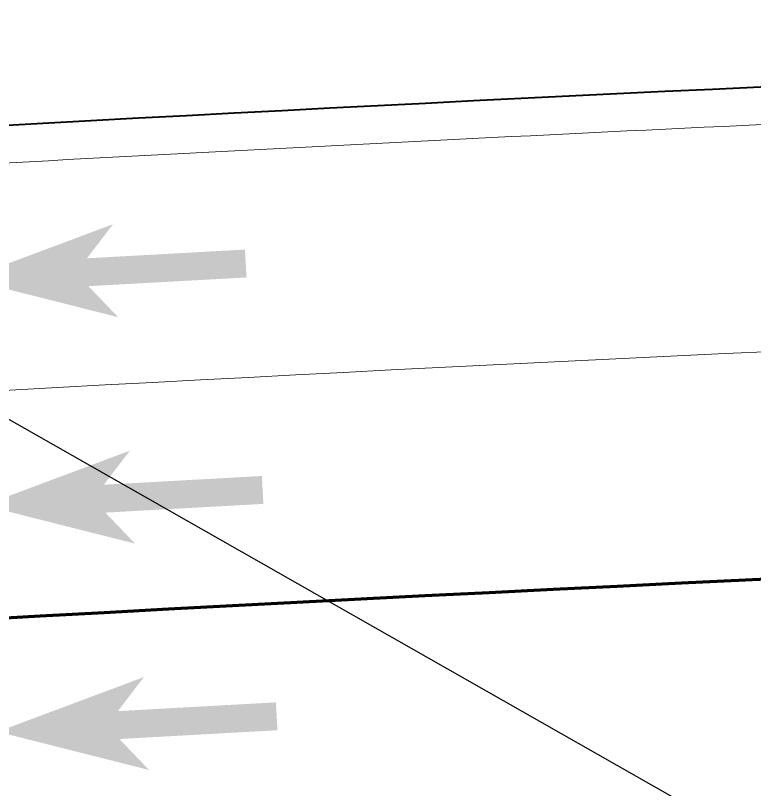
# Model space of a CAD drawing. Extents: x 2081963 to 2085386, y 738291 to 742228.
# Drawn here: x 2082749.75 to 2082788.81, y 741246.34 to 741287.26 of the extents above; entities that cross this region are included whole.
import ezdxf

# ---------------------------------------------------------------- set-up
doc = ezdxf.new("R2010")
doc.units = 0
doc.header["$MEASUREMENT"] = 0
for name, color, linetype, lineweight in [('Pattern 5', 6, 'Continuous', 30), ('Prop EOT', 3, 'Continuous', 40), ('Prop Horizontal Alignment', 2, 'Continuous', 70), ('Prop Lane Arrow CELL', 7, 'Continuous', 0), ('Prop Lane Lines', 9, 'Continuous', 13)]:
    doc.layers.add(name, color=color, linetype=linetype, lineweight=lineweight)

# ---------------------------------------------------------------- blocks, each defined once
blk = doc.blocks.new('STRARR_4')
at = {"layer": 'Prop Lane Arrow CELL'}
blk.add_hatch(color=256, dxfattribs=at).paths.add_polyline_path([(-4, -1.25), (-3.25, -0.375), (-7.5, -0.375), (-7.5, 0.375), (-3.25, 0.375), (-4, 1.25), (0, 0)])
blk = doc.blocks.new('STRARR_5')
at = {"layer": 'Prop Lane Arrow CELL'}
blk.add_hatch(color=256, dxfattribs=at).paths.add_polyline_path([(-4, -1.25), (-3.25, -0.375), (-7.5, -0.375), (-7.5, 0.375), (-3.25, 0.375), (-4, 1.25), (0, 0)])
blk = doc.blocks.new('STRARR_6')
at = {"layer": 'Prop Lane Arrow CELL'}
blk.add_hatch(color=256, dxfattribs=at).paths.add_polyline_path([(-4, -1.25), (-3.25, -0.375), (-7.5, -0.375), (-7.5, 0.375), (-3.25, 0.375), (-4, 1.25), (0, 0)])
blk = doc.blocks.new('*U30')
at = {"layer": 'Prop Lane Arrow CELL', "xscale": 1.968499, "yscale": 1.968499, "zscale": 1.968499, "rotation": 182.944142}
for name, p in [('STRARR_6', (-8.162164, 11.565941)), ('STRARR_5', (-7.31586, -0.406083)), ('STRARR_4', (-6.620147, -12.374899))]:
    blk.add_blockref(name, p, dxfattribs=at)

msp = doc.modelspace()

# ---------------------------------------------------------------- linework, layer by layer
at = {"layer": 'Pattern 5'}
msp.add_line((2082730.41, 741276.717), (2082859.892, 741203.065), dxfattribs=at)
at = {"layer": 'Prop EOT', "extrusion": (0, 0, -1)}
msp.add_arc((-2083021.685, 736312.927), 4976, 86.650956, 88.515671, dxfattribs=at)
at = {"layer": 'Prop Horizontal Alignment', "extrusion": (0, 0, -1)}
msp.add_arc((-2083021.685, 736312.927), 4950, 83.488145, 88.515671, dxfattribs=at)
at = {"layer": 'Prop Horizontal Alignment'}
msp.add_arc((2082475.509, 741421.709), 420, 312.21243, 337.41296, dxfattribs=at)
at = {"layer": 'Prop Lane Lines', "extrusion": (0, 0, -1)}
for radius, end in [(4976, 88.515671), (4974, 87.403324), (4962, 88.515671), (4950, 88.515671)]:
    msp.add_arc((-2083021.685, 736312.927), radius, 86.650956, end, dxfattribs=at)

# ---------------------------------------------------------------- block references
at = {"layer": 'Prop Lane Arrow CELL', "rotation": 0.220154}
msp.add_blockref('*U30', (2082755.386, 741261.797), dxfattribs=at)

doc.saveas('drawing.dxf')
